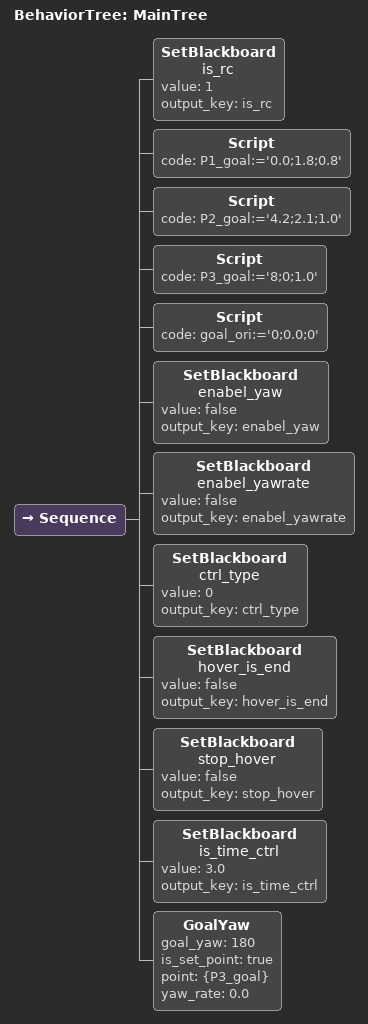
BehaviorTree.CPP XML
<?xml version="1.0" encoding="UTF-8"?>
    <root BTCPP_format="4" main_tree_to_execute="MainTree">
    <include path="takeoff.xml"/>
    <include path="planner_node.xml" />
    <include path="arrive_goal.xml" />
    <include path="land.xml" />
    <include path="hover.xml" />
    <include path="hit.xml" />
    <BehaviorTree ID="MainTree">
    <Sequence>
        <SetBlackboard name="is_rc" value="1" output_key="is_rc"/>
        <Script code=" P1_goal:='0.0;1.8;0.8' "/>  <!--P1点位置 -->
        <Script code=" P2_goal:='4.2;2.1;1.0' "/>  <!--P2点位置 -->
        <Script code=" P3_goal:='8;0;1.0' "/>  <!--P2点位置 -->
        <Script code=" goal_ori:='0;0.0;0' "/>  <!--P2目标点，飞机朝向 -->
        <SetBlackboard name="enabel_yaw" value="false" output_key="enabel_yaw" />
        <SetBlackboard name="enabel_yawrate" value="false" output_key="enabel_yawrate" />
        <SetBlackboard name="ctrl_type" value="0" output_key="ctrl_type" />
        <SetBlackboard name="hover_is_end" value="false" output_key="hover_is_end" />
        <SetBlackboard name="stop_hover" value="false" output_key="stop_hover" />
        <SetBlackboard name="is_time_ctrl" value="3.0" output_key="is_time_ctrl" />
        <GoalYaw goal_yaw="180" is_set_point="true" point="{P3_goal}" yaw_rate="0.0"/>
    </Sequence>
    </BehaviorTree>

</root>
